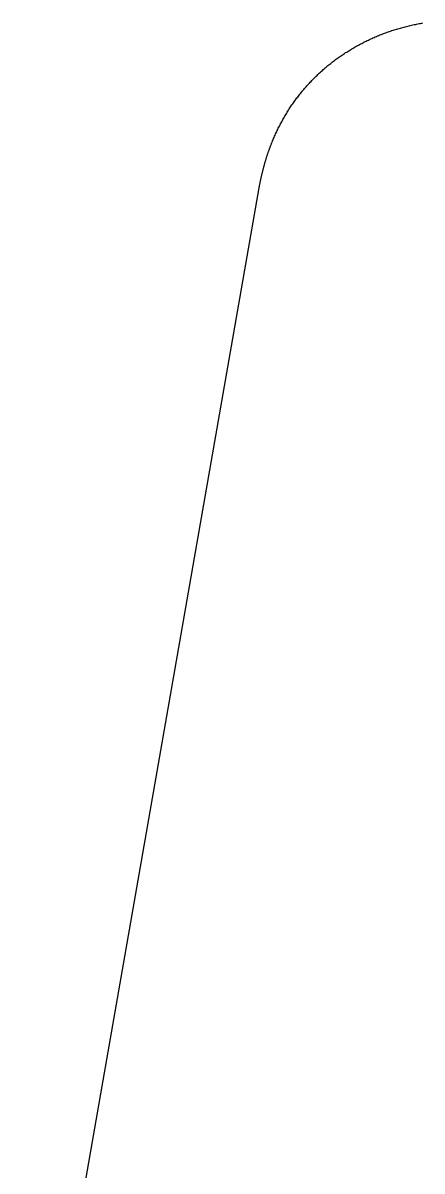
# Model space of a CAD drawing. Header units: millimetres. Extents: x 72.5 to 127.5, y -127.5 to -72.5.
# Drawn here: x 95.53 to 99.62, y -84.31 to -72.53 of the extents above; entities that cross this region are included whole.
import ezdxf

# ---------------------------------------------------------------- set-up
doc = ezdxf.new("R2010")
doc.units = ezdxf.units.MM
doc.layers.add('Edge.Cuts', color=254, linetype='CONTINUOUS', true_color=0xd0d2cd)

msp = doc.modelspace()

# ---------------------------------------------------------------- linework, layer by layer
at = {"layer": 'Edge.Cuts', "linetype": 'CONTINUOUS'}
for p, q in [((99.618345, -72.532959), (99.631409, -72.530717)), ((99.19046, -72.654096), (99.202487, -72.649329)), ((99.202487, -72.649329), (99.214554, -72.644632)), ((99.214554, -72.644632), (99.226659, -72.640006)), ((99.226659, -72.640006), (99.238803, -72.635451)), ((99.238803, -72.635451), (99.250984, -72.630968)), ((99.250984, -72.630968), (99.263203, -72.626555)), ((99.263203, -72.626555), (99.275459, -72.622214)), ((99.275459, -72.622214), (99.287752, -72.617946)), ((99.287752, -72.617946), (99.30008, -72.613749)), ((99.30008, -72.613749), (99.312444, -72.609625)), ((99.312444, -72.609625), (99.324843, -72.605573)), ((99.324843, -72.605573), (99.337276, -72.601595)), ((99.337276, -72.601595), (99.349743, -72.597689)), ((99.349743, -72.597689), (99.362243, -72.593857)), ((99.362243, -72.593857), (99.374775, -72.590098)), ((99.374775, -72.590098), (99.38734, -72.586414)), ((99.38734, -72.586414), (99.399937, -72.582803)), ((99.399937, -72.582803), (99.412565, -72.579267)), ((99.412565, -72.579267), (99.425223, -72.575805)), ((99.425223, -72.575805), (99.437911, -72.572418)), ((99.437911, -72.572418), (99.450628, -72.569105)), ((99.450628, -72.569105), (99.463375, -72.565868)), ((99.463375, -72.565868), (99.476149, -72.562707)), ((99.476149, -72.562707), (99.488951, -72.559621)), ((99.488951, -72.559621), (99.501779, -72.55661)), ((99.501779, -72.55661), (99.514634, -72.553676)), ((99.514634, -72.553676), (99.527515, -72.550818)), ((99.527515, -72.550818), (99.540421, -72.548036)), ((99.540421, -72.548036), (99.553351, -72.545331)), ((99.553351, -72.545331), (99.566305, -72.542702)), ((99.566305, -72.542702), (99.579282, -72.540151)), ((99.579282, -72.540151), (99.592281, -72.537676)), ((99.592281, -72.537676), (99.605303, -72.535279)), ((99.605303, -72.535279), (99.618345, -72.532959)), ((98.947746, -72.770006), (98.95885, -72.763821)), ((98.95885, -72.763821), (98.970001, -72.7577)), ((98.970001, -72.7577), (98.9812, -72.751645)), ((98.9812, -72.751645), (98.992445, -72.745655)), ((98.992445, -72.745655), (99.003738, -72.739731)), ((99.003738, -72.739731), (99.015077, -72.733873)), ((99.015077, -72.733873), (99.026461, -72.728081)), ((99.026461, -72.728081), (99.037892, -72.722356)), ((99.037892, -72.722356), (99.049367, -72.716697)), ((99.049367, -72.716697), (99.060888, -72.711106)), ((99.060888, -72.711106), (99.072453, -72.705581)), ((99.072453, -72.705581), (99.084062, -72.700124)), ((99.084062, -72.700124), (99.095715, -72.694735)), ((99.095715, -72.694735), (99.107411, -72.689414)), ((99.107411, -72.689414), (99.11915, -72.684162)), ((99.11915, -72.684162), (99.130931, -72.678978)), ((99.130931, -72.678978), (99.142755, -72.673863)), ((99.142755, -72.673863), (99.15462, -72.668817)), ((99.15462, -72.668817), (99.166526, -72.66384)), ((99.166526, -72.66384), (99.178473, -72.658933)), ((99.178473, -72.658933), (99.19046, -72.654096)), ((98.756392, -72.892155), (98.766586, -72.884844)), ((98.766586, -72.884844), (98.776832, -72.877593)), ((98.776832, -72.877593), (98.787131, -72.870403)), ((98.787131, -72.870403), (98.797482, -72.863275)), ((98.797482, -72.863275), (98.807885, -72.856207)), ((98.807885, -72.856207), (98.818341, -72.849201)), ((98.818341, -72.849201), (98.828847, -72.842256)), ((98.828847, -72.842256), (98.839405, -72.835374)), ((98.839405, -72.835374), (98.850014, -72.828553)), ((98.850014, -72.828553), (98.860674, -72.821795)), ((98.860674, -72.821795), (98.871385, -72.815099)), ((98.871385, -72.815099), (98.882145, -72.808467)), ((98.882145, -72.808467), (98.892956, -72.801897)), ((98.892956, -72.801897), (98.903816, -72.795391)), ((98.903816, -72.795391), (98.914725, -72.788949)), ((98.914725, -72.788949), (98.925683, -72.78257)), ((98.925683, -72.78257), (98.936691, -72.776256)), ((98.936691, -72.776256), (98.947746, -72.770006)), ((98.609979, -73.008926), (98.619354, -73.000734)), ((98.619354, -73.000734), (98.628785, -72.992599)), ((98.628785, -72.992599), (98.638272, -72.984522)), ((98.638272, -72.984522), (98.647815, -72.976503)), ((98.647815, -72.976503), (98.657413, -72.968541)), ((98.657413, -72.968541), (98.667066, -72.960638)), ((98.667066, -72.960638), (98.676774, -72.952793)), ((98.676774, -72.952793), (98.686536, -72.945006)), ((98.686536, -72.945006), (98.696354, -72.937278)), ((98.696354, -72.937278), (98.706226, -72.929609)), ((98.706226, -72.929609), (98.716151, -72.921999)), ((98.716151, -72.921999), (98.726131, -72.914448)), ((98.726131, -72.914448), (98.736165, -72.906957)), ((98.736165, -72.906957), (98.746252, -72.899526)), ((98.746252, -72.899526), (98.756392, -72.892155)), ((98.484687, -73.129526), (98.493263, -73.120551)), ((98.493263, -73.120551), (98.501896, -73.11163)), ((98.501896, -73.11163), (98.510588, -73.102765)), ((98.510588, -73.102765), (98.519337, -73.093955)), ((98.519337, -73.093955), (98.528145, -73.0852)), ((98.528145, -73.0852), (98.537009, -73.076501)), ((98.537009, -73.076501), (98.545931, -73.067858)), ((98.545931, -73.067858), (98.55491, -73.05927)), ((98.55491, -73.05927), (98.563947, -73.050738)), ((98.563947, -73.050738), (98.57304, -73.042263)), ((98.57304, -73.042263), (98.58219, -73.033844)), ((98.58219, -73.033844), (98.591397, -73.025481)), ((98.591397, -73.025481), (98.60066, -73.017175)), ((98.60066, -73.017175), (98.609979, -73.008926)), ((98.386361, -73.241456), (98.394229, -73.231833)), ((98.394229, -73.231833), (98.402157, -73.222264)), ((98.402157, -73.222264), (98.410144, -73.212748)), ((98.410144, -73.212748), (98.41819, -73.203285)), ((98.41819, -73.203285), (98.426296, -73.193876)), ((98.426296, -73.193876), (98.434461, -73.184521)), ((98.434461, -73.184521), (98.442686, -73.175219)), ((98.442686, -73.175219), (98.450969, -73.165972)), ((98.450969, -73.165972), (98.45931, -73.156779)), ((98.45931, -73.156779), (98.467711, -73.14764)), ((98.467711, -73.14764), (98.47617, -73.138556)), ((98.47617, -73.138556), (98.484687, -73.129526)), ((98.29664, -73.361048), (98.303784, -73.350794)), ((98.303784, -73.350794), (98.310988, -73.340592)), ((98.310988, -73.340592), (98.318253, -73.330442)), ((98.318253, -73.330442), (98.325578, -73.320344)), ((98.325578, -73.320344), (98.332965, -73.310299)), ((98.332965, -73.310299), (98.340412, -73.300306)), ((98.340412, -73.300306), (98.34792, -73.290366)), ((98.34792, -73.290366), (98.355488, -73.280478)), ((98.355488, -73.280478), (98.363116, -73.270643)), ((98.363116, -73.270643), (98.370804, -73.260861)), ((98.370804, -73.260861), (98.378553, -73.251132)), ((98.378553, -73.251132), (98.386361, -73.241456)), ((98.222129, -73.477269), (98.228593, -73.466446)), ((98.228593, -73.466446), (98.235119, -73.455673)), ((98.235119, -73.455673), (98.241708, -73.444953)), ((98.241708, -73.444953), (98.248358, -73.434283)), ((98.248358, -73.434283), (98.255071, -73.423666)), ((98.255071, -73.423666), (98.261845, -73.4131)), ((98.261845, -73.4131), (98.268681, -73.402586)), ((98.268681, -73.402586), (98.275579, -73.392124)), ((98.275579, -73.392124), (98.282538, -73.381713)), ((98.282538, -73.381713), (98.289559, -73.371355)), ((98.289559, -73.371355), (98.29664, -73.361048)), ((98.155171, -73.59972), (98.160942, -73.588332)), ((98.160942, -73.588332), (98.166777, -73.576995)), ((98.166777, -73.576995), (98.172674, -73.565709)), ((98.172674, -73.565709), (98.178636, -73.554475)), ((98.178636, -73.554475), (98.18466, -73.543292)), ((98.18466, -73.543292), (98.190748, -73.53216)), ((98.190748, -73.53216), (98.196899, -73.521079)), ((98.196899, -73.521079), (98.203112, -73.510049)), ((98.203112, -73.510049), (98.209389, -73.499071)), ((98.209389, -73.499071), (98.215728, -73.488145)), ((98.215728, -73.488145), (98.222129, -73.477269)), ((98.100991, -73.716416), (98.106118, -73.704516)), ((98.106118, -73.704516), (98.111311, -73.692667)), ((98.111311, -73.692667), (98.116568, -73.68087)), ((98.116568, -73.68087), (98.12189, -73.669123)), ((98.12189, -73.669123), (98.127276, -73.657428)), ((98.127276, -73.657428), (98.132727, -73.645784)), ((98.132727, -73.645784), (98.138242, -73.634191)), ((98.138242, -73.634191), (98.143821, -73.62265)), ((98.143821, -73.62265), (98.149464, -73.611159)), ((98.149464, -73.611159), (98.155171, -73.59972)), ((98.055545, -73.832019), (98.057788, -73.82582)), ((98.057788, -73.82582), (98.060049, -73.819632)), ((98.060049, -73.819632), (98.062325, -73.813459)), ((98.062325, -73.813459), (98.064619, -73.807297)), ((98.064619, -73.807297), (98.066928, -73.801149)), ((98.066928, -73.801149), (98.069255, -73.795012)), ((98.069255, -73.795012), (98.071597, -73.78889)), ((98.071597, -73.78889), (98.073957, -73.782779)), ((98.073957, -73.782779), (98.076332, -73.776683)), ((98.076332, -73.776683), (98.078724, -73.770598)), ((98.078724, -73.770598), (98.081133, -73.764527)), ((98.081133, -73.764527), (98.083558, -73.758467)), ((98.083558, -73.758467), (98.085999, -73.752422)), ((98.085999, -73.752422), (98.090931, -73.740369)), ((98.090931, -73.740369), (98.095928, -73.728367)), ((98.095928, -73.728367), (98.100991, -73.716416)), ((98.018023, -73.945822), (98.019964, -73.939391)), ((98.019964, -73.939391), (98.021923, -73.932971)), ((98.021923, -73.932971), (98.023898, -73.926565)), ((98.023898, -73.926565), (98.02589, -73.920171)), ((98.02589, -73.920171), (98.027899, -73.913792)), ((98.027899, -73.913792), (98.029925, -73.907423)), ((98.029925, -73.907423), (98.031968, -73.90107)), ((98.031968, -73.90107), (98.034027, -73.894727)), ((98.034027, -73.894727), (98.036104, -73.888399)), ((98.036104, -73.888399), (98.038197, -73.882083)), ((98.038197, -73.882083), (98.040307, -73.87578)), ((98.040307, -73.87578), (98.042434, -73.869489)), ((98.042434, -73.869489), (98.044577, -73.863213)), ((98.044577, -73.863213), (98.046738, -73.856948)), ((98.046738, -73.856948), (98.048914, -73.850697)), ((98.048914, -73.850697), (98.051108, -73.844458)), ((98.051108, -73.844458), (98.053318, -73.838233)), ((98.053318, -73.838233), (98.055545, -73.832019)), ((97.986005, -74.063824), (97.987637, -74.057158)), ((97.987637, -74.057158), (97.989287, -74.050504)), ((97.989287, -74.050504), (97.990953, -74.043864)), ((97.990953, -74.043864), (97.992638, -74.037236)), ((97.992638, -74.037236), (97.994339, -74.030623)), ((97.994339, -74.030623), (97.996058, -74.024021)), ((97.996058, -74.024021), (97.997794, -74.017434)), ((97.997794, -74.017434), (97.999547, -74.010858)), ((97.999547, -74.010858), (98.001318, -74.004296)), ((98.001318, -74.004296), (98.003106, -73.997747)), ((98.003106, -73.997747), (98.00491, -73.991211)), ((98.00491, -73.991211), (98.006732, -73.984688)), ((98.006732, -73.984688), (98.008571, -73.978178)), ((98.008571, -73.978178), (98.010428, -73.971681)), ((98.010428, -73.971681), (98.012301, -73.965197)), ((98.012301, -73.965197), (98.014191, -73.958726)), ((98.014191, -73.958726), (98.016098, -73.952268)), ((98.016098, -73.952268), (98.018023, -73.945822)), ((97.959623, -74.186066), (97.960938, -74.179163)), ((97.960938, -74.179163), (97.962271, -74.172272)), ((97.962271, -74.172272), (97.963622, -74.165396)), ((97.963622, -74.165396), (97.964991, -74.158532)), ((97.964991, -74.158532), (97.966377, -74.151682)), ((97.966377, -74.151682), (97.967782, -74.144844)), ((97.967782, -74.144844), (97.969204, -74.138021)), ((97.969204, -74.138021), (97.970643, -74.131209)), ((97.970643, -74.131209), (97.9721, -74.124412)), ((97.9721, -74.124412), (97.973575, -74.117627)), ((97.973575, -74.117627), (97.975067, -74.110856)), ((97.975067, -74.110856), (97.976578, -74.104097)), ((97.976578, -74.104097), (97.978105, -74.097353)), ((97.978105, -74.097353), (97.97965, -74.09062)), ((97.97965, -74.09062), (97.981212, -74.083902)), ((97.981212, -74.083902), (97.982793, -74.077196)), ((97.982793, -74.077196), (97.98439, -74.070504)), ((97.98439, -74.070504), (97.986005, -74.063824)), ((95.533627, -88.089958), (97.953314, -74.220782)), ((97.953314, -74.220782), (97.95454, -74.213812)), ((97.95454, -74.213812), (97.955784, -74.206856)), ((97.955784, -74.206856), (97.957046, -74.199912)), ((97.957046, -74.199912), (97.958325, -74.192983)), ((97.958325, -74.192983), (97.959623, -74.186066))]:
    msp.add_line(p, q, dxfattribs=at)

doc.saveas('drawing.dxf')
